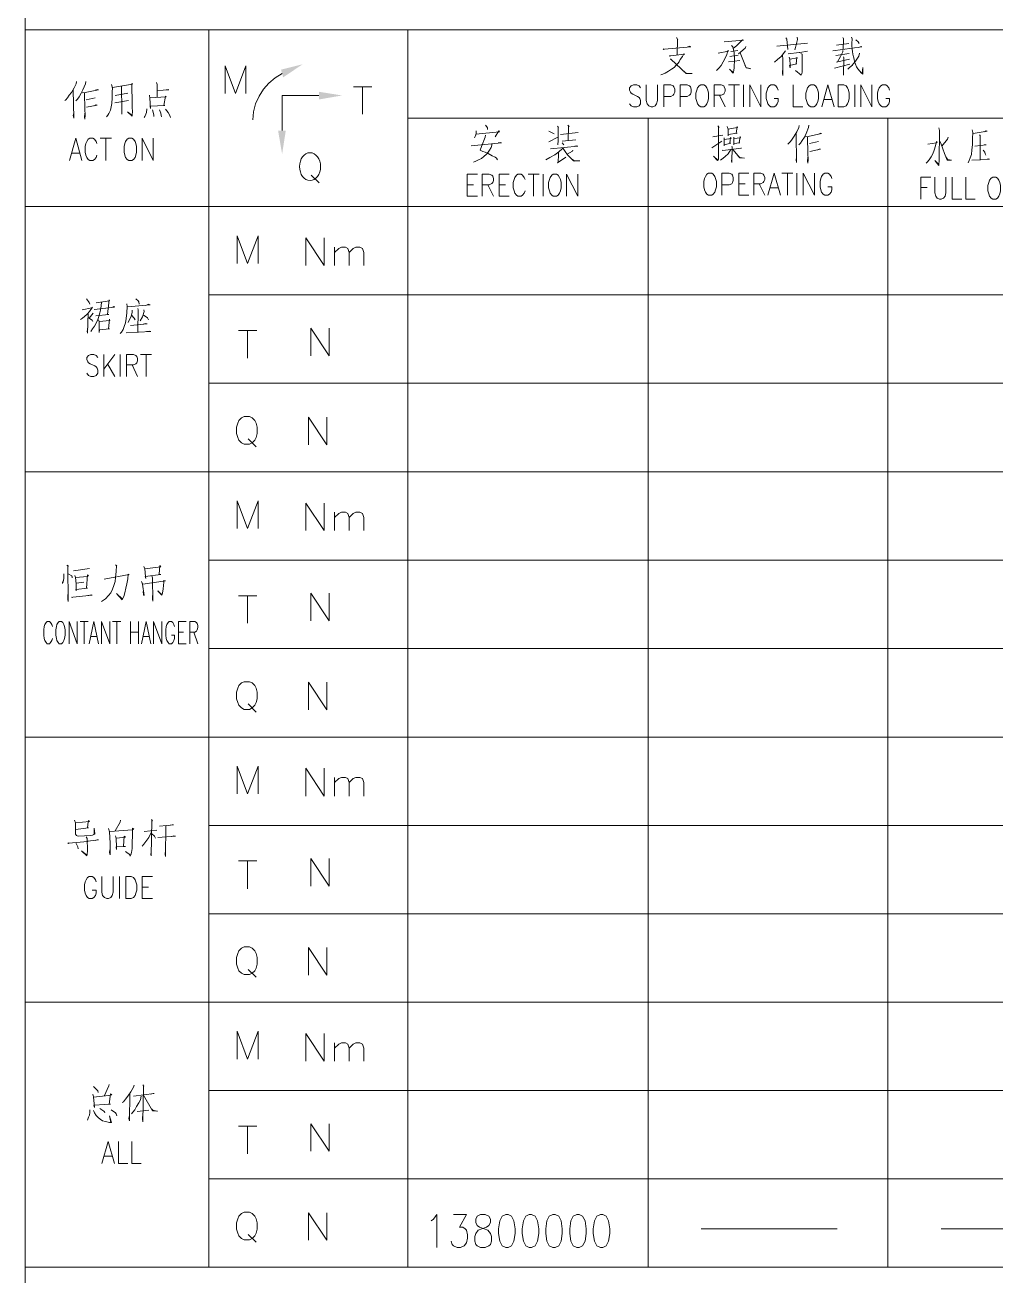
# Model space of a CAD drawing. Header units: millimetres. Extents: x 0 to 588, y 0 to 874.
# Drawn here: x 455 to 516.4, y 677.3 to 756.3 of the extents above; entities that cross this region are included whole.
import ezdxf

# ---------------------------------------------------------------- set-up
doc = ezdxf.new("R2010")
doc.units = ezdxf.units.MM
doc.layers.get('0').update_dxf_attribs({"lineweight": 18})

msp = doc.modelspace()

# ---------------------------------------------------------------- hatches: boundary and pattern name
for points in [[(471.212, 753.512), (471.339, 753.025), (472.567, 753.851)], [(473.604, 752.115), (473.604, 751.628), (475.065, 751.882)], [(471.022, 749.659), (471.509, 749.659), (471.276, 748.178)]]:
    msp.add_hatch(color=6).paths.add_polyline_path(points, flags=0)

# ---------------------------------------------------------------- linework, layer by layer
at = {"color": 0, "lineweight": 0}
msp.add_lwpolyline([(455.02, 436.922), (455.02, 813.329)], dxfattribs=at)
at = {"color": 6, "lineweight": 0}
for points in [[(455.02, 756.031), (524.743, 756.031)], [(466.64, 756.031), (466.64, 677.777)], [(479.235, 756.031), (479.235, 677.777)], [(495.363, 754.824), (495.406, 754.782), (495.448, 754.803), (497.12, 754.951), (497.036, 754.994), (496.93, 754.951)], [(496.21, 755.544), (496.295, 755.396), (496.274, 755.438), (496.252, 754.443)], [(499.237, 755.269), (500.443, 755.374), (500.38, 755.396), (500.02, 755.036), (499.787, 754.845)], [(499.682, 755.036), (499.766, 754.951), (499.787, 754.845), (499.83, 754.697), (499.851, 754.571), (499.851, 754.443), (499.872, 754.316), (499.872, 753.999), (499.851, 753.808), (499.851, 753.639), (499.83, 753.491), (499.808, 753.364), (499.787, 753.301), (499.555, 753.554), (499.787, 753.343)], [(500.592, 754.973), (500.549, 754.866), (500.126, 754.507)], [(502.56, 754.994), (504.486, 755.184)], [(503.132, 755.523), (503.195, 755.438), (503.259, 754.782)], [(503.851, 755.565), (503.873, 755.417), (503.745, 754.909), (503.703, 754.761)], [(506.095, 754.697), (507.937, 754.951), (507.894, 754.973), (507.725, 754.909)], [(506.328, 755.057), (507.111, 755.163)], [(506.73, 755.544), (506.772, 755.46), (506.772, 755.48), (506.751, 754.803)], [(507.28, 755.565), (507.323, 755.46), (507.323, 755.417), (507.301, 755.205), (507.301, 755.015), (507.323, 754.803), (507.344, 754.655), (507.365, 754.485), (507.407, 754.316), (507.45, 754.168), (507.471, 753.999), (507.534, 753.851), (507.598, 753.682), (507.683, 753.576), (507.81, 753.427), (507.894, 753.322), (508, 753.237), (508, 753.66), (507.958, 753.301)], [(507.555, 755.396), (507.704, 755.269), (507.767, 755.163)], [(495.745, 754.38), (495.787, 754.359), (495.808, 754.38), (496.739, 754.485), (496.676, 754.507), (496.591, 754.337), (496.443, 754.147), (496.38, 753.999), (496.295, 753.893), (496.189, 753.808), (496.062, 753.66), (495.893, 753.554), (495.702, 753.427), (495.49, 753.301), (495.342, 753.237), (495.215, 753.194)], [(495.808, 754.168), (495.85, 754.168), (496.824, 753.279), (497.205, 753.279), (496.845, 753.279), (496.676, 753.406)], [(498.856, 754.549), (499.491, 754.676), (499.449, 754.719), (499.385, 754.465), (499.279, 754.189), (499.173, 753.999), (499.046, 753.787), (498.898, 753.618), (498.75, 753.469)], [(500.105, 754.422), (499.576, 754.337)], [(499.639, 754.655), (500.084, 754.719)], [(500.232, 754.571), (500.613, 753.639), (500.909, 753.576), (500.613, 753.66), (500.528, 753.808)], [(503.111, 754.697), (502.835, 754.337), (502.603, 754.147), (502.412, 753.977)], [(502.92, 754.465), (502.941, 754.126), (502.941, 753.152), (502.92, 753.279), (502.92, 753.469)], [(503.28, 754.507), (503.978, 754.591), (504.021, 754.591), (504.486, 754.676)], [(503.343, 754.295), (503.386, 754.168), (503.407, 753.808), (503.407, 753.639), (503.365, 753.787), (503.83, 753.872), (503.788, 753.872), (503.83, 754.274), (503.873, 754.253), (503.386, 754.168)], [(504.084, 754.528), (504.148, 754.485), (504.148, 753.385), (504.127, 753.258), (504.105, 753.173), (503.745, 753.469)], [(507.132, 754.528), (506.286, 754.401)], [(506.73, 754.719), (506.73, 754.634), (506.582, 754.337), (506.391, 753.999), (506.328, 753.977), (507.153, 754.168)], [(506.772, 754.316), (506.793, 754.253), (506.772, 753.173), (506.772, 753.469)], [(507.788, 754.549), (507.746, 754.359), (507.534, 754.041), (507.323, 753.808), (507.344, 753.808), (507.153, 753.66), (507.048, 753.554)], [(467.678, 752.009), (467.678, 753.745), (468.334, 752.009), (468.99, 753.745), (468.99, 752.009)], [(499.491, 753.999), (500.211, 754.083)], [(506.201, 753.618), (507.175, 753.851)], [(458.279, 752.771), (458.258, 752.623), (458.131, 752.369), (457.962, 752.073), (457.814, 751.904), (457.708, 751.734), (457.602, 751.607), (457.539, 751.565)], [(458.872, 752.771), (458.851, 752.623), (458.682, 752.242), (458.576, 752.03), (458.449, 751.798), (458.343, 751.649), (458.237, 751.544)], [(460.481, 752.58), (460.544, 752.348), (460.523, 752.115), (460.523, 751.734), (460.502, 751.374), (460.46, 751.162), (460.417, 750.951), (460.312, 750.739), (460.248, 750.633), (460.163, 750.528)], [(460.544, 752.39), (461.814, 752.602), (461.772, 752.644), (461.772, 752.369), (461.793, 751.586), (461.793, 751.141), (461.814, 750.845), (461.793, 750.676), (461.793, 750.57), (461.497, 750.845), (461.772, 750.633)], [(463.338, 752.708), (463.381, 752.58), (463.381, 751.776)], [(471.276, 753.279), (470.831, 753.004), (470.429, 752.665), (470.091, 752.284), (469.815, 751.84), (469.604, 751.353), (469.477, 750.845), (469.434, 750.337)], [(493.945, 752.369), (493.861, 752.496), (493.712, 752.559), (493.501, 752.559), (493.353, 752.496), (493.247, 752.369), (493.247, 752.221), (493.31, 752.094), (493.353, 752.03), (493.459, 751.967), (493.755, 751.819), (493.861, 751.755), (493.903, 751.691), (493.945, 751.565), (493.945, 751.353), (493.861, 751.226), (493.712, 751.162), (493.501, 751.162), (493.353, 751.226), (493.247, 751.353)], [(494.305, 752.559), (494.305, 751.565), (494.348, 751.353), (494.453, 751.226), (494.601, 751.162), (494.707, 751.162), (494.856, 751.226), (494.94, 751.353), (495.004, 751.565), (495.004, 752.559)], [(495.406, 751.162), (495.406, 752.559), (495.85, 752.559), (495.998, 752.496), (496.041, 752.433), (496.104, 752.284), (496.104, 752.094), (496.041, 751.967), (495.998, 751.904), (495.85, 751.819), (495.406, 751.819)], [(496.443, 751.162), (496.443, 752.559), (496.887, 752.559), (497.036, 752.496), (497.099, 752.433), (497.142, 752.284), (497.142, 752.094), (497.099, 751.967), (497.036, 751.904), (496.887, 751.819), (496.443, 751.819)], [(498.602, 751.162), (498.602, 752.559), (499.046, 752.559), (499.195, 752.496), (499.237, 752.433), (499.3, 752.284), (499.3, 752.158), (499.237, 752.03), (499.195, 751.967), (499.046, 751.904), (498.602, 751.904)], [(499.491, 752.559), (500.19, 752.559)], [(499.851, 752.559), (499.851, 751.162)], [(500.443, 752.559), (500.443, 751.162)], [(500.846, 751.162), (500.846, 752.559), (501.544, 751.162), (501.544, 752.559)], [(502.645, 752.221), (502.581, 752.369), (502.497, 752.496), (502.391, 752.559), (502.179, 752.559), (502.094, 752.496), (501.989, 752.369), (501.946, 752.221), (501.883, 752.03), (501.883, 751.691), (501.946, 751.501), (501.989, 751.353), (502.094, 751.226), (502.179, 751.162), (502.391, 751.162), (502.497, 751.226), (502.581, 751.353), (502.645, 751.501), (502.645, 751.691), (502.391, 751.691)], [(503.597, 752.559), (503.597, 751.162), (504.19, 751.162)], [(505.397, 751.162), (505.777, 752.559), (506.18, 751.162)], [(507.492, 752.559), (507.492, 751.162)], [(507.873, 751.162), (507.873, 752.559), (508.572, 751.162), (508.572, 752.559)], [(509.672, 752.221), (509.63, 752.369), (509.524, 752.496), (509.439, 752.559), (509.228, 752.559), (509.122, 752.496), (509.037, 752.369), (508.974, 752.221), (508.931, 752.03), (508.931, 751.691), (508.974, 751.501), (509.037, 751.353), (509.122, 751.226), (509.228, 751.162), (509.439, 751.162), (509.524, 751.226), (509.63, 751.353), (509.672, 751.501), (509.672, 751.691), (509.439, 751.691)], [(458.068, 752.242), (458.11, 750.443), (458.068, 750.612), (458.11, 750.781)], [(458.639, 752.051), (458.83, 752.073), (459.676, 752.242), (459.613, 752.263), (459.465, 752.221)], [(458.788, 752.03), (458.809, 751.014), (458.83, 750.633), (458.809, 750.379), (458.788, 750.506), (458.809, 750.76)], [(461.518, 752.03), (460.714, 751.882)], [(461.116, 752.454), (461.137, 750.972), (461.137, 750.697), (461.137, 751.036)], [(462.894, 751.904), (462.894, 751.882), (462.915, 751.713), (462.957, 751.057), (462.936, 751.205), (463.868, 751.247), (463.804, 751.247), (463.91, 751.84), (463.952, 751.798), (462.936, 751.734)], [(463.402, 752.199), (464.122, 752.242), (464.079, 752.263), (463.952, 752.242)], [(471.276, 751.882), (473.604, 751.882)], [(471.276, 749.659), (471.276, 751.882)], [(475.784, 752.433), (476.949, 752.433)], [(476.356, 752.433), (476.356, 750.697)], [(498.941, 751.904), (499.3, 751.162)], [(458.893, 751.607), (459.465, 751.734)], [(458.914, 751.141), (459.592, 751.269), (459.528, 751.29), (459.423, 751.226)], [(460.692, 751.416), (461.56, 751.565)], [(462.724, 751.036), (462.703, 750.802), (462.661, 750.697), (462.598, 750.548), (462.555, 750.485)], [(463.084, 750.972), (463.148, 750.739), (463.169, 750.633), (463.169, 750.548)], [(463.529, 750.972), (463.613, 750.76), (463.635, 750.612), (463.656, 750.528)], [(463.91, 751.014), (464.079, 750.802), (464.164, 750.655), (464.206, 750.548), (464.227, 750.485)], [(505.545, 751.628), (506.031, 751.628)], [(479.235, 750.443), (524.743, 750.443)], [(494.411, 750.443), (494.411, 677.777)], [(509.566, 750.443), (509.566, 677.777)], [(483.553, 749.639), (483.553, 749.49), (483.531, 749.384), (483.489, 749.279), (483.447, 749.194)], [(483.531, 749.427), (485.013, 749.575), (484.971, 749.639), (484.738, 749.258)], [(484.145, 749.999), (484.23, 749.893), (484.272, 749.829), (484.272, 749.723)], [(488.146, 749.617), (488.484, 749.448)], [(488.696, 749.935), (488.76, 749.85), (488.738, 749.871), (488.738, 749.024), (488.717, 748.75)], [(488.887, 749.405), (489.987, 749.533)], [(489.352, 749.999), (489.416, 749.913), (489.394, 749.935), (489.373, 749.046)], [(498.835, 749.956), (498.92, 749.85), (498.877, 749.893), (498.877, 747.861), (498.856, 747.797), (498.814, 747.776), (498.56, 748.051), (498.835, 747.797)], [(499.406, 749.913), (499.47, 749.744), (499.47, 749.321), (499.47, 749.405), (500.041, 749.49), (499.978, 749.469), (500.041, 749.913), (500.062, 749.85), (499.449, 749.744)], [(503.978, 749.977), (503.957, 749.85), (503.83, 749.575), (503.661, 749.3), (503.534, 749.11), (503.428, 748.961), (503.301, 748.834), (503.259, 748.792)], [(503.788, 749.448), (503.809, 747.649), (503.788, 747.818), (503.809, 747.987)], [(504.571, 749.999), (504.55, 749.85), (504.402, 749.469), (504.296, 749.236), (504.148, 749.024), (504.063, 748.855), (503.957, 748.75)], [(504.338, 749.258), (504.529, 749.279), (505.375, 749.469), (505.333, 749.49), (505.185, 749.427)], [(512.805, 749.829), (512.847, 749.659), (512.826, 747.733), (512.805, 747.564), (512.805, 747.458), (512.551, 747.776), (512.805, 747.522)], [(514.9, 749.702), (514.943, 749.533), (514.922, 749.152), (514.922, 748.77), (514.879, 748.453), (514.858, 748.157), (514.773, 747.945), (514.71, 747.776), (514.646, 747.627)], [(514.964, 749.469), (515.853, 749.617), (515.789, 749.639), (515.683, 749.575)], [(515.366, 749.384), (515.429, 749.3), (515.408, 749.321), (515.408, 747.818)], [(457.835, 747.776), (458.237, 749.173), (458.618, 747.776)], [(459.571, 748.834), (459.528, 748.961), (459.423, 749.11), (459.317, 749.173), (459.126, 749.173), (459.02, 749.11), (458.936, 748.961), (458.872, 748.834), (458.83, 748.644), (458.83, 748.305), (458.872, 748.115), (458.936, 747.966), (459.02, 747.84), (459.126, 747.776), (459.317, 747.776), (459.423, 747.84), (459.528, 747.966), (459.571, 748.115)], [(459.782, 749.173), (460.481, 749.173)], [(460.121, 749.173), (460.121, 747.776)], [(462.428, 747.776), (462.428, 749.173), (463.127, 747.776), (463.127, 749.173)], [(483.235, 748.707), (485.14, 748.876), (485.077, 748.898), (484.928, 748.876)], [(484.568, 748.813), (484.484, 748.601), (484.399, 748.432), (484.315, 748.305), (484.209, 748.178), (484.039, 748.03), (483.891, 747.903), (483.701, 747.818), (483.531, 747.733), (483.383, 747.67)], [(484.145, 749.364), (484.124, 749.236), (483.891, 748.644), (483.807, 748.432), (483.976, 748.347), (484.124, 748.305), (484.315, 748.221), (484.568, 748.072), (484.738, 747.987), (484.822, 747.924), (484.886, 747.818)], [(489.056, 748.58), (488.992, 748.516), (488.781, 748.326), (488.527, 748.135), (488.209, 747.966), (487.955, 747.818)], [(488.146, 748.94), (488.717, 749.236)], [(488.252, 748.516), (489.966, 748.665), (489.902, 748.707), (489.776, 748.665)], [(488.992, 748.982), (489.839, 749.067)], [(488.992, 748.876), (489.098, 748.75)], [(498.454, 748.58), (499.089, 748.982)], [(498.517, 749.258), (499.152, 749.364)], [(499.216, 749.194), (499.237, 749.088), (499.237, 748.686), (499.237, 748.77), (499.639, 748.855), (499.576, 748.855), (499.618, 749.215), (499.66, 749.152), (499.237, 749.088)], [(499.703, 748.665), (499.724, 748.623), (499.703, 747.649), (499.682, 747.755), (499.703, 747.882)], [(499.83, 749.236), (499.83, 748.77), (499.83, 748.834), (500.211, 748.876), (500.168, 748.876), (500.232, 749.279), (500.253, 749.194), (499.83, 749.152)], [(504.486, 749.236), (504.507, 748.221), (504.529, 747.84), (504.507, 747.606), (504.486, 747.733), (504.507, 747.987)], [(504.613, 748.834), (505.185, 748.961)], [(512.106, 748.792), (512.657, 748.876), (512.699, 748.898), (512.657, 748.961), (512.593, 748.686), (512.509, 748.432), (512.424, 748.199), (512.318, 748.009), (512.191, 747.818), (512.064, 747.67), (512, 747.606)], [(512.847, 749.024), (512.953, 748.792), (513.059, 748.516), (513.165, 748.221), (513.292, 747.903), (513.355, 747.797), (513.609, 747.797), (513.355, 747.84)], [(513.398, 749.236), (513.355, 749.11), (512.995, 748.665)], [(515.07, 748.665), (515.789, 748.75), (515.768, 748.77), (515.662, 748.75)], [(457.983, 748.241), (458.47, 748.241)], [(488.76, 748.262), (488.76, 748.157), (488.738, 747.649), (488.696, 747.627), (489.225, 747.987)], [(489.056, 748.538), (489.183, 748.347), (489.331, 748.135), (489.5, 747.945), (489.67, 747.776), (489.733, 747.733), (490.093, 747.755), (489.712, 747.776), (489.627, 747.84)], [(489.649, 748.432), (489.627, 748.369), (489.31, 748.178)], [(499.639, 748.475), (499.47, 748.199), (499.3, 748.03), (499.173, 747.924), (499.004, 747.797)], [(499.11, 748.432), (499.152, 748.411), (500.317, 748.559), (500.274, 748.559), (500.147, 748.538)], [(499.766, 748.475), (500.211, 747.945), (500.507, 747.924), (500.211, 747.966), (500.105, 748.051)], [(504.635, 748.347), (505.312, 748.495), (505.227, 748.495), (505.142, 748.453)], [(513.249, 748.009), (513.376, 747.818)], [(514.879, 747.797), (515.429, 747.818), (516.001, 747.861), (515.938, 747.882), (515.853, 747.861)], [(515.599, 748.432), (515.705, 748.305), (515.726, 748.199), (515.768, 748.115)], [(473.117, 746.844), (473.625, 746.358)], [(482.981, 745.511), (482.981, 746.908), (483.637, 746.908)], [(482.981, 746.23), (483.383, 746.23)], [(483.933, 745.511), (483.933, 746.908), (484.378, 746.908), (484.526, 746.844), (484.59, 746.781), (484.632, 746.633), (484.632, 746.506), (484.59, 746.379), (484.526, 746.315), (484.378, 746.23), (483.933, 746.23)], [(484.293, 746.23), (484.632, 745.511)], [(484.992, 745.511), (484.992, 746.908), (485.627, 746.908)], [(484.992, 746.23), (485.394, 746.23)], [(486.643, 746.569), (486.579, 746.697), (486.474, 746.844), (486.389, 746.908), (486.177, 746.908), (486.092, 746.844), (485.987, 746.697), (485.944, 746.569), (485.881, 746.379), (485.881, 746.04), (485.944, 745.849), (485.987, 745.701), (486.092, 745.575), (486.177, 745.511), (486.389, 745.511), (486.474, 745.575), (486.579, 745.701), (486.643, 745.849)], [(486.833, 746.908), (487.532, 746.908)], [(487.172, 746.908), (487.172, 745.511)], [(487.786, 746.908), (487.786, 745.511)], [(489.267, 745.511), (489.267, 746.908), (489.966, 745.511), (489.966, 746.908)], [(499.089, 745.575), (499.089, 746.972), (499.533, 746.972), (499.703, 746.908), (499.745, 746.844), (499.787, 746.697), (499.787, 746.506), (499.745, 746.379), (499.703, 746.294), (499.533, 746.23), (499.089, 746.23)], [(500.147, 745.575), (500.147, 746.972), (500.782, 746.972)], [(500.147, 746.294), (500.549, 746.294)], [(501.1, 745.575), (501.1, 746.972), (501.544, 746.972), (501.692, 746.908), (501.735, 746.844), (501.798, 746.697), (501.798, 746.569), (501.735, 746.442), (501.692, 746.379), (501.544, 746.294), (501.1, 746.294)], [(501.438, 746.294), (501.798, 745.575)], [(501.989, 745.575), (502.391, 746.972), (502.793, 745.575)], [(502.878, 746.972), (503.576, 746.972)], [(503.238, 746.972), (503.238, 745.575)], [(503.83, 746.972), (503.83, 745.575)], [(504.232, 745.575), (504.232, 746.972), (504.931, 745.575), (504.931, 746.972)], [(506.031, 746.633), (505.989, 746.76), (505.883, 746.908), (505.777, 746.972), (505.587, 746.972), (505.481, 746.908), (505.375, 746.76), (505.333, 746.633), (505.291, 746.442), (505.291, 746.104), (505.333, 745.913), (505.375, 745.765), (505.481, 745.638), (505.587, 745.575), (505.777, 745.575), (505.883, 745.638), (505.989, 745.765), (506.031, 745.913), (506.031, 746.104), (505.777, 746.104)], [(511.662, 745.32), (511.662, 746.718), (512.297, 746.718)], [(512.551, 746.718), (512.551, 745.723), (512.614, 745.511), (512.699, 745.384), (512.847, 745.32), (512.953, 745.32), (513.101, 745.384), (513.207, 745.511), (513.249, 745.723), (513.249, 746.718)], [(513.652, 746.718), (513.652, 745.32), (514.244, 745.32)], [(514.498, 746.718), (514.498, 745.32), (515.091, 745.32)], [(482.981, 745.511), (483.637, 745.511)], [(484.992, 745.511), (485.627, 745.511)], [(500.147, 745.575), (500.782, 745.575)], [(502.137, 746.04), (502.645, 746.04)], [(511.662, 746.061), (512.064, 746.061)], [(507.259, 744.855), (455.02, 744.855)], [(455.02, 744.855), (507.259, 744.855), (455.02, 744.855), (507.259, 744.855), (455.02, 744.855), (507.259, 744.855)], [(455.02, 744.855), (524.743, 744.855)], [(468.44, 741.256), (468.44, 743.014), (469.096, 741.256), (469.752, 743.014), (469.752, 741.256)], [(472.779, 741.13), (472.779, 742.886), (473.943, 741.13), (473.943, 742.886)], [(474.599, 742.294), (474.599, 741.13)], [(474.599, 741.955), (474.853, 742.209), (475.022, 742.294), (475.276, 742.294), (475.425, 742.209), (475.509, 741.955), (475.509, 741.13)], [(475.509, 741.955), (475.763, 742.209), (475.933, 742.294), (476.187, 742.294), (476.356, 742.209), (476.44, 741.955), (476.44, 741.13)], [(524.743, 739.267), (466.64, 739.267)], [(458.639, 738.336), (459.253, 738.462), (459.296, 738.484), (459.105, 738.23), (458.957, 738.061), (458.788, 737.912), (458.661, 737.807), (458.534, 737.722)], [(458.914, 739.013), (459.041, 738.844), (459.084, 738.78), (459.126, 738.674)], [(459.846, 738.801), (459.825, 738.568), (459.803, 738.314), (459.761, 738.145), (459.698, 737.912), (459.634, 737.722), (459.528, 737.489), (459.423, 737.298), (459.296, 737.129), (459.19, 736.959)], [(459.401, 738.357), (460.671, 738.484), (460.629, 738.526), (460.544, 738.484)], [(459.528, 738.759), (460.354, 738.886), (460.333, 738.949), (460.227, 738.039), (460.312, 738.039), (459.507, 737.955)], [(461.454, 738.696), (461.476, 738.526), (461.454, 738.145), (461.412, 737.785), (461.37, 737.51), (461.285, 737.277), (461.222, 737.087), (461.116, 736.918), (461.031, 736.833)], [(461.497, 738.505), (462.936, 738.632), (462.83, 738.674), (462.661, 738.61)], [(461.793, 738.314), (461.793, 738.187), (461.73, 737.912), (461.624, 737.722), (461.539, 737.531)], [(462.026, 739.013), (462.174, 738.886), (462.216, 738.822), (462.238, 738.674)], [(462.153, 738.42), (462.174, 738.336), (462.153, 736.918)], [(462.534, 738.336), (462.555, 738.23), (462.449, 737.891), (462.301, 737.637)], [(459.02, 738.145), (458.978, 736.854), (458.957, 736.981), (458.999, 737.129)], [(459.041, 737.828), (459.274, 737.679), (459.317, 737.594)], [(459.338, 738.124), (459.084, 737.807)], [(459.676, 737.701), (459.719, 737.594), (459.719, 736.896), (459.74, 737.065), (460.354, 737.129), (460.29, 737.129), (460.354, 737.743), (460.375, 737.658), (459.719, 737.594)], [(461.751, 737.997), (461.92, 737.807), (461.984, 737.701)], [(462.492, 738.018), (462.767, 737.828), (462.83, 737.701)], [(461.412, 736.875), (462.978, 736.959), (462.894, 736.981), (462.703, 736.959)], [(461.687, 737.341), (462.746, 737.447), (462.64, 737.468), (462.492, 737.426)], [(468.524, 737.023), (469.688, 737.023)], [(469.096, 737.023), (469.096, 735.266)], [(473.096, 735.415), (473.096, 737.172), (474.26, 735.415), (474.26, 737.172)], [(459.634, 735.309), (459.528, 735.435), (459.38, 735.499), (459.19, 735.499), (459.041, 735.435), (458.936, 735.309), (458.936, 735.182), (458.999, 735.033), (459.041, 734.97), (459.147, 734.906), (459.444, 734.78), (459.528, 734.716), (459.592, 734.631), (459.634, 734.504), (459.634, 734.314), (459.528, 734.166), (459.38, 734.102), (459.19, 734.102), (459.041, 734.166), (458.936, 734.314)], [(459.994, 735.499), (459.994, 734.102)], [(460.692, 735.499), (459.994, 734.568)], [(461.031, 735.499), (461.031, 734.102)], [(461.433, 734.102), (461.433, 735.499), (461.878, 735.499), (462.026, 735.435), (462.089, 735.372), (462.132, 735.245), (462.132, 735.097), (462.089, 734.97), (462.026, 734.906), (461.878, 734.843), (461.433, 734.843)], [(462.322, 735.499), (463.021, 735.499)], [(462.682, 735.499), (462.682, 734.102)], [(460.227, 734.906), (460.692, 734.102)], [(461.793, 734.843), (462.132, 734.102)], [(466.64, 733.679), (524.743, 733.679)], [(472.948, 729.784), (472.948, 731.541), (474.112, 729.784), (474.112, 731.541)], [(469.138, 730.165), (469.646, 729.657)], [(455.02, 728.091), (524.743, 728.091)], [(468.44, 724.492), (468.44, 726.25), (469.096, 724.492), (469.752, 726.25), (469.752, 724.492)], [(472.779, 724.365), (472.779, 726.101), (473.943, 724.365), (473.943, 726.101)], [(474.599, 725.53), (474.599, 724.365)], [(474.599, 725.191), (474.853, 725.445), (475.022, 725.53), (475.276, 725.53), (475.425, 725.445), (475.509, 725.191), (475.509, 724.365)], [(475.509, 725.191), (475.763, 725.445), (475.933, 725.53), (476.187, 725.53), (476.356, 725.445), (476.44, 725.191), (476.44, 724.365)], [(524.743, 722.503), (466.64, 722.503)], [(457.666, 722.186), (457.772, 722.122), (457.729, 722.122), (457.75, 719.878), (457.729, 720.026), (457.729, 720.323)], [(458.089, 721.826), (459.105, 721.973)], [(460.735, 722.206), (460.82, 722.143), (460.798, 722.164), (460.777, 721.783), (460.735, 721.402), (460.714, 721.148), (460.629, 720.894), (460.544, 720.661), (460.438, 720.429), (460.29, 720.259), (460.1, 720.048), (459.973, 719.963), (459.867, 719.878)], [(462.534, 722.101), (462.598, 721.953), (462.64, 721.466), (462.661, 721.338), (462.619, 721.466), (463.613, 721.593), (463.508, 721.614), (463.55, 722.164), (463.613, 722.08), (462.598, 721.953)], [(457.475, 721.635), (457.475, 721.338), (457.454, 721.233), (457.433, 721.106), (457.39, 721.021), (457.39, 721.084), (457.433, 721.19)], [(457.75, 721.635), (457.983, 721.508), (458.004, 721.381), (458.004, 721.466)], [(458.174, 721.529), (458.216, 721.402), (458.258, 721), (458.258, 720.555), (458.237, 720.64), (458.978, 720.725), (458.914, 720.725), (458.978, 721.572), (459.041, 721.508), (458.957, 721.466), (458.237, 721.402)], [(458.258, 721.043), (458.745, 721.106)], [(460.015, 721.297), (461.603, 721.593), (461.539, 721.614), (461.518, 721.317), (461.454, 721), (461.391, 720.725), (461.327, 720.429), (461.264, 720.195), (461.179, 720.048), (461.158, 719.984), (460.798, 720.386), (461.158, 720.048)], [(462.492, 720.513), (462.513, 720.323), (462.555, 720.259), (462.449, 720.979), (462.386, 721.148), (462.471, 720.979), (463.91, 721.19), (463.804, 721.212), (463.804, 721.106), (463.762, 720.683), (463.719, 720.408), (463.677, 720.28), (463.423, 720.555), (463.444, 720.513), (463.677, 720.323)], [(463.042, 721.508), (463.084, 721.381), (463.106, 719.899), (463.084, 720.026), (463.084, 720.259)], [(457.962, 720.154), (458.004, 720.132), (458.047, 720.154), (459.274, 720.28), (459.232, 720.301), (458.999, 720.259)], [(468.524, 720.238), (469.688, 720.238)], [(469.096, 720.238), (469.096, 718.502)], [(473.096, 718.651), (473.096, 720.408), (474.26, 718.651), (474.26, 720.408)], [(456.755, 718.291), (456.713, 718.418), (456.628, 718.544), (456.565, 718.608), (456.417, 718.608), (456.353, 718.544), (456.269, 718.418), (456.226, 718.291), (456.205, 718.079), (456.205, 717.762), (456.226, 717.55), (456.269, 717.423), (456.353, 717.296), (456.417, 717.211), (456.565, 717.211), (456.628, 717.296), (456.713, 717.423), (456.755, 717.55)], [(457.814, 717.211), (457.814, 718.608), (458.322, 717.211), (458.322, 718.608)], [(458.512, 718.608), (459.02, 718.608)], [(458.766, 718.608), (458.766, 717.211)], [(459.084, 717.211), (459.38, 718.608), (459.676, 717.211)], [(459.867, 717.211), (459.867, 718.608), (460.375, 717.211), (460.375, 718.608)], [(460.544, 718.608), (461.074, 718.608)], [(460.82, 718.608), (460.82, 717.211)], [(461.687, 718.608), (461.687, 717.211)], [(462.195, 718.608), (462.195, 717.211)], [(462.386, 717.211), (462.682, 718.608), (462.978, 717.211)], [(463.148, 717.211), (463.148, 718.608), (463.677, 717.211), (463.677, 718.608)], [(464.481, 718.291), (464.439, 718.418), (464.375, 718.544), (464.291, 718.608), (464.143, 718.608), (464.079, 718.544), (463.995, 718.418), (463.952, 718.291), (463.931, 718.079), (463.931, 717.762), (463.952, 717.55), (463.995, 717.423), (464.079, 717.296), (464.143, 717.211), (464.291, 717.211), (464.375, 717.296), (464.439, 717.423), (464.481, 717.55), (464.481, 717.762), (464.291, 717.762)], [(464.735, 717.211), (464.735, 718.608), (465.201, 718.608)], [(465.434, 717.211), (465.434, 718.608), (465.751, 718.608), (465.857, 718.544), (465.899, 718.481), (465.942, 718.354), (465.942, 718.227), (465.899, 718.079), (465.857, 718.015), (465.751, 717.952), (465.434, 717.952)], [(461.687, 717.952), (462.195, 717.952)], [(464.735, 717.952), (465.032, 717.952)], [(465.688, 717.952), (465.942, 717.211)], [(459.211, 717.677), (459.571, 717.677)], [(462.492, 717.677), (462.873, 717.677)], [(464.735, 717.211), (465.201, 717.211)], [(466.64, 716.915), (524.743, 716.915)], [(472.948, 713.02), (472.948, 714.777), (474.112, 713.02), (474.112, 714.777)], [(469.138, 713.401), (469.646, 712.893)], [(455.02, 711.305), (524.743, 711.305)], [(468.44, 707.729), (468.44, 709.464), (469.096, 707.729), (469.752, 709.464), (469.752, 707.729)], [(472.779, 707.58), (472.779, 709.337), (473.943, 707.58), (473.943, 709.337)], [(474.599, 708.744), (474.599, 707.58)], [(474.599, 708.427), (474.853, 708.681), (475.022, 708.744), (475.276, 708.744), (475.425, 708.681), (475.509, 708.427), (475.509, 707.58)], [(475.509, 708.427), (475.763, 708.681), (475.933, 708.744), (476.187, 708.744), (476.356, 708.681), (476.44, 708.427), (476.44, 707.58)], [(458.152, 706.057), (458.216, 705.887), (458.216, 705.168), (458.279, 705.083), (458.322, 705.062), (458.406, 705.04), (459.168, 705.083), (459.296, 705.104), (459.38, 705.146), (459.444, 705.189), (459.401, 705.548), (459.401, 705.168)], [(458.216, 705.887), (459.105, 705.971), (459.041, 706.035), (459.02, 705.951), (458.978, 705.569), (459.041, 705.569), (458.216, 705.463)], [(461.052, 706.057), (461.031, 705.929), (460.714, 705.379)], [(463.021, 706.098), (463.084, 705.993), (463.042, 706.035), (463, 703.791), (462.978, 703.876), (463, 704.024)], [(460.29, 705.527), (460.354, 705.315), (460.396, 704.596), (460.396, 703.855), (460.354, 704.003), (460.375, 704.173)], [(460.375, 705.337), (461.814, 705.442), (461.899, 705.485), (461.814, 705.548), (461.814, 705.104), (461.793, 704.617), (461.793, 704.257), (461.751, 704.003), (461.709, 703.855), (461.666, 703.77), (461.603, 703.897), (461.37, 704.066), (461.687, 703.834)], [(463.021, 705.315), (462.851, 704.955), (462.661, 704.702), (462.534, 704.533), (462.428, 704.405)], [(462.555, 705.337), (463.36, 705.422)], [(463.021, 705.209), (463.211, 705.04), (463.275, 704.913)], [(463.529, 705.676), (464.418, 705.76), (464.333, 705.76), (464.122, 705.718)], [(463.931, 705.697), (463.91, 703.749), (463.889, 703.876), (463.889, 704.003)], [(524.743, 705.718), (466.64, 705.718)], [(457.729, 704.617), (457.772, 704.575), (457.793, 704.596), (458.978, 704.702), (458.999, 704.723), (459.676, 704.808), (459.592, 704.808), (459.486, 704.765)], [(458.237, 704.617), (458.364, 704.363), (458.385, 704.236)], [(458.893, 704.998), (458.957, 704.892), (458.978, 704.13), (458.957, 703.876), (458.936, 703.791), (458.597, 704.109), (458.936, 703.834), (458.957, 703.897)], [(460.735, 705.062), (460.777, 704.892), (460.798, 704.363), (460.798, 704.194), (460.777, 704.342), (460.798, 704.363), (461.37, 704.384), (461.243, 704.405), (461.285, 705.04), (461.37, 704.977), (460.798, 704.913)], [(463.423, 704.955), (464.545, 705.04), (464.439, 705.062), (464.312, 705.019)], [(473.096, 701.887), (473.096, 703.622), (474.26, 701.887), (474.26, 703.622)], [(468.524, 703.474), (469.688, 703.474)], [(469.096, 703.474), (469.096, 701.717)], [(459.528, 702.162), (459.486, 702.288), (459.38, 702.437), (459.274, 702.5), (459.084, 702.5), (458.978, 702.437), (458.893, 702.288), (458.83, 702.162), (458.788, 701.971), (458.788, 701.633), (458.83, 701.442), (458.893, 701.294), (458.978, 701.167), (459.084, 701.104), (459.274, 701.104), (459.38, 701.167), (459.486, 701.294), (459.528, 701.442), (459.528, 701.633), (459.274, 701.633)], [(459.888, 702.5), (459.888, 701.505), (459.93, 701.294), (460.036, 701.167), (460.185, 701.104), (460.29, 701.104), (460.438, 701.167), (460.523, 701.294), (460.587, 701.505), (460.587, 702.5)], [(460.989, 702.5), (460.989, 701.104)], [(462.428, 701.104), (462.428, 702.5), (463.084, 702.5)], [(462.428, 701.823), (462.83, 701.823)], [(462.428, 701.104), (463.084, 701.104)], [(466.64, 700.13), (524.743, 700.13)], [(472.948, 696.256), (472.948, 697.992), (474.112, 696.256), (474.112, 697.992)], [(469.138, 696.616), (469.646, 696.129)], [(455.02, 694.541), (524.743, 694.541)], [(468.44, 690.943), (468.44, 692.7), (469.096, 690.943), (469.752, 692.7), (469.752, 690.943)], [(472.779, 690.817), (472.779, 692.573), (473.943, 690.817), (473.943, 692.573)], [(474.599, 691.98), (474.599, 690.817)], [(474.599, 691.642), (474.853, 691.896), (475.022, 691.98), (475.276, 691.98), (475.425, 691.896), (475.509, 691.642), (475.509, 690.817)], [(475.509, 691.642), (475.763, 691.896), (475.933, 691.98), (476.187, 691.98), (476.356, 691.896), (476.44, 691.642), (476.44, 690.817)], [(460.333, 689.334), (460.312, 689.25), (460.015, 688.594)], [(461.92, 689.293), (461.878, 689.165), (461.709, 688.869), (461.518, 688.594), (461.37, 688.404), (461.243, 688.234), (461.158, 688.191)], [(462.471, 689.314), (462.534, 689.229), (462.513, 689.271), (462.471, 686.985), (462.449, 687.176), (462.471, 687.472)], [(459.317, 688.721), (459.359, 688.551), (459.401, 688.107), (459.423, 687.874), (459.38, 688.022), (460.058, 688.065), (460.417, 688.086), (460.333, 688.086), (460.417, 688.742), (460.502, 688.679), (460.29, 688.636), (459.359, 688.53)], [(459.359, 689.208), (459.634, 688.933), (459.655, 688.827)], [(461.645, 688.763), (461.624, 687.048), (461.582, 687.197), (461.624, 687.387)], [(462.365, 688.594), (462.322, 688.361), (462.216, 688.171), (462.068, 687.937), (461.962, 687.726), (461.836, 687.578), (461.751, 687.472)], [(461.878, 688.594), (463.19, 688.763), (463.127, 688.763), (462.978, 688.721)], [(462.513, 688.658), (463.084, 687.662), (463.402, 687.641), (463.36, 687.641), (463.106, 687.705), (463.021, 687.79)], [(580.623, 688.953), (466.64, 688.953)], [(459.126, 687.726), (459.126, 687.557), (459.105, 687.408), (459.041, 687.281), (458.999, 687.155), (458.978, 687.091)], [(459.761, 687.81), (459.994, 687.641), (460.036, 687.599), (460.058, 687.536)], [(460.46, 687.726), (460.735, 687.536), (460.777, 687.472), (460.82, 687.366)], [(459.359, 687.684), (459.423, 687.536), (459.528, 687.387), (459.655, 687.26), (459.782, 687.155), (459.93, 687.048), (460.1, 687.006), (460.354, 686.943), (460.481, 686.943), (460.354, 687.366), (460.438, 686.943), (460.46, 686.943)], [(462.851, 687.705), (462.111, 687.62)], [(468.524, 686.71), (469.688, 686.71)], [(469.096, 686.71), (469.096, 684.953)], [(473.096, 685.123), (473.096, 686.858), (474.26, 685.123), (474.26, 686.858)], [(459.888, 684.34), (460.269, 685.736), (460.671, 684.34)], [(460.925, 685.736), (460.925, 684.34), (461.518, 684.34)], [(461.772, 685.736), (461.772, 684.34), (462.365, 684.34)], [(460.036, 684.805), (460.523, 684.805)], [(466.64, 683.366), (580.623, 683.366)], [(472.948, 679.492), (472.948, 681.228), (474.112, 679.492), (474.112, 681.228)], [(480.695, 680.72), (480.843, 680.826), (481.055, 681.122), (481.055, 679.026)], [(482.113, 681.122), (482.939, 681.122), (482.494, 680.318), (482.706, 680.318), (482.854, 680.212), (482.939, 680.127), (483.002, 679.831), (483.002, 679.619), (482.939, 679.323), (482.791, 679.133), (482.558, 679.026), (482.346, 679.026), (482.113, 679.133), (482.029, 679.217), (481.965, 679.428)], [(469.138, 679.852), (469.646, 679.365)], [(497.776, 680.212), (506.37, 680.212)], [(512.953, 680.212), (521.525, 680.212)], [(455.02, 677.777), (580.623, 677.777)]]:
    msp.add_lwpolyline(points, dxfattribs=at)
for points in [[(497.755, 752.559), (497.649, 752.496), (497.544, 752.369), (497.501, 752.221), (497.438, 752.03), (497.438, 751.691), (497.501, 751.501), (497.544, 751.353), (497.649, 751.226), (497.755, 751.162), (497.946, 751.162), (498.052, 751.226), (498.136, 751.353), (498.2, 751.501), (498.242, 751.691), (498.242, 752.03), (498.2, 752.221), (498.136, 752.369), (498.052, 752.496), (497.946, 752.559)], [(504.698, 752.559), (504.592, 752.496), (504.486, 752.369), (504.444, 752.221), (504.38, 752.03), (504.38, 751.691), (504.444, 751.501), (504.486, 751.353), (504.592, 751.226), (504.698, 751.162), (504.889, 751.162), (504.994, 751.226), (505.079, 751.353), (505.142, 751.501), (505.185, 751.691), (505.185, 752.03), (505.142, 752.221), (505.079, 752.369), (504.994, 752.496), (504.889, 752.559)], [(506.434, 751.162), (506.434, 752.559), (506.793, 752.559), (506.942, 752.496), (507.026, 752.369), (507.09, 752.221), (507.132, 752.03), (507.132, 751.691), (507.09, 751.501), (507.026, 751.353), (506.942, 751.226), (506.793, 751.162)], [(461.582, 749.173), (461.476, 749.11), (461.37, 748.961), (461.327, 748.834), (461.285, 748.644), (461.285, 748.305), (461.327, 748.115), (461.37, 747.966), (461.476, 747.84), (461.582, 747.776), (461.772, 747.776), (461.878, 747.84), (461.984, 747.966), (462.026, 748.115), (462.068, 748.305), (462.068, 748.644), (462.026, 748.834), (461.984, 748.961), (461.878, 749.11), (461.772, 749.173)], [(488.421, 746.908), (488.336, 746.844), (488.23, 746.697), (488.188, 746.569), (488.125, 746.379), (488.125, 746.04), (488.188, 745.849), (488.23, 745.701), (488.336, 745.575), (488.421, 745.511), (488.632, 745.511), (488.738, 745.575), (488.823, 745.701), (488.887, 745.849), (488.929, 746.04), (488.929, 746.379), (488.887, 746.569), (488.823, 746.697), (488.738, 746.844), (488.632, 746.908)], [(498.242, 746.972), (498.136, 746.908), (498.052, 746.76), (497.988, 746.633), (497.946, 746.442), (497.946, 746.104), (497.988, 745.913), (498.052, 745.765), (498.136, 745.638), (498.242, 745.575), (498.454, 745.575), (498.538, 745.638), (498.644, 745.765), (498.687, 745.913), (498.75, 746.104), (498.75, 746.442), (498.687, 746.633), (498.644, 746.76), (498.538, 746.908), (498.454, 746.972)], [(516.213, 746.718), (516.107, 746.654), (516.001, 746.527), (515.959, 746.379), (515.895, 746.188), (515.895, 745.849), (515.959, 745.659), (516.001, 745.511), (516.107, 745.384), (516.213, 745.32), (516.403, 745.32), (516.509, 745.384), (516.594, 745.511), (516.657, 745.659), (516.699, 745.849), (516.699, 746.188), (516.657, 746.379), (516.594, 746.527), (516.509, 746.654), (516.403, 746.718)], [(468.884, 731.583), (468.715, 731.498), (468.545, 731.329), (468.482, 731.16), (468.397, 730.906), (468.397, 730.504), (468.482, 730.25), (468.545, 730.08), (468.715, 729.911), (468.884, 729.826), (469.223, 729.826), (469.392, 729.911), (469.561, 730.08), (469.646, 730.25), (469.709, 730.504), (469.709, 730.906), (469.646, 731.16), (469.561, 731.329), (469.392, 731.498), (469.223, 731.583)], [(457.179, 718.608), (457.115, 718.544), (457.031, 718.418), (457.01, 718.291), (456.967, 718.079), (456.967, 717.762), (457.01, 717.55), (457.031, 717.423), (457.115, 717.296), (457.179, 717.211), (457.327, 717.211), (457.412, 717.296), (457.475, 717.423), (457.517, 717.55), (457.56, 717.762), (457.56, 718.079), (457.517, 718.291), (457.475, 718.418), (457.412, 718.544), (457.327, 718.608)], [(468.884, 714.798), (468.715, 714.734), (468.545, 714.565), (468.482, 714.396), (468.397, 714.142), (468.397, 713.719), (468.482, 713.486), (468.545, 713.316), (468.715, 713.147), (468.884, 713.062), (469.223, 713.062), (469.392, 713.147), (469.561, 713.316), (469.646, 713.486), (469.709, 713.719), (469.709, 714.142), (469.646, 714.396), (469.561, 714.565), (469.392, 714.734), (469.223, 714.798)], [(461.391, 701.104), (461.391, 702.5), (461.73, 702.5), (461.878, 702.437), (461.984, 702.288), (462.026, 702.162), (462.089, 701.971), (462.089, 701.633), (462.026, 701.442), (461.984, 701.294), (461.878, 701.167), (461.73, 701.104)], [(468.884, 698.034), (468.715, 697.949), (468.545, 697.78), (468.482, 697.632), (468.397, 697.378), (468.397, 696.955), (468.482, 696.701), (468.545, 696.532), (468.715, 696.383), (468.884, 696.298), (469.223, 696.298), (469.392, 696.383), (469.561, 696.532), (469.646, 696.701), (469.709, 696.955), (469.709, 697.378), (469.646, 697.632), (469.561, 697.78), (469.392, 697.949), (469.223, 698.034)], [(468.884, 681.27), (468.715, 681.186), (468.545, 681.016), (468.482, 680.847), (468.397, 680.593), (468.397, 680.191), (468.482, 679.937), (468.545, 679.768), (468.715, 679.598), (468.884, 679.513), (469.223, 679.513), (469.392, 679.598), (469.561, 679.768), (469.646, 679.937), (469.709, 680.191), (469.709, 680.593), (469.646, 680.847), (469.561, 681.016), (469.392, 681.186), (469.223, 681.27)], [(483.828, 681.122), (483.616, 681.016), (483.531, 680.826), (483.531, 680.614), (483.616, 680.423), (483.764, 680.318), (484.06, 680.212), (484.293, 680.127), (484.442, 679.915), (484.505, 679.725), (484.505, 679.428), (484.442, 679.217), (484.357, 679.133), (484.124, 679.026), (483.828, 679.026), (483.616, 679.133), (483.531, 679.217), (483.468, 679.428), (483.468, 679.725), (483.531, 679.915), (483.68, 680.127), (483.912, 680.212), (484.209, 680.318), (484.357, 680.423), (484.442, 680.614), (484.442, 680.826), (484.357, 681.016), (484.124, 681.122)], [(485.415, 681.122), (485.182, 681.016), (485.034, 680.72), (484.95, 680.212), (484.95, 679.915), (485.034, 679.428), (485.182, 679.133), (485.415, 679.026), (485.563, 679.026), (485.775, 679.133), (485.923, 679.428), (486.008, 679.915), (486.008, 680.212), (485.923, 680.72), (485.775, 681.016), (485.563, 681.122)], [(486.897, 681.122), (486.685, 681.016), (486.537, 680.72), (486.452, 680.212), (486.452, 679.915), (486.537, 679.428), (486.685, 679.133), (486.897, 679.026), (487.045, 679.026), (487.278, 679.133), (487.426, 679.428), (487.511, 679.915), (487.511, 680.212), (487.426, 680.72), (487.278, 681.016), (487.045, 681.122)], [(488.4, 681.122), (488.167, 681.016), (488.019, 680.72), (487.955, 680.212), (487.955, 679.915), (488.019, 679.428), (488.167, 679.133), (488.4, 679.026), (488.548, 679.026), (488.781, 679.133), (488.929, 679.428), (488.992, 679.915), (488.992, 680.212), (488.929, 680.72), (488.781, 681.016), (488.548, 681.122)], [(489.902, 681.122), (489.67, 681.016), (489.522, 680.72), (489.458, 680.212), (489.458, 679.915), (489.522, 679.428), (489.67, 679.133), (489.902, 679.026), (490.051, 679.026), (490.262, 679.133), (490.432, 679.428), (490.495, 679.915), (490.495, 680.212), (490.432, 680.72), (490.262, 681.016), (490.051, 681.122)], [(491.405, 681.122), (491.173, 681.016), (491.024, 680.72), (490.94, 680.212), (490.94, 679.915), (491.024, 679.428), (491.173, 679.133), (491.405, 679.026), (491.553, 679.026), (491.765, 679.133), (491.913, 679.428), (491.998, 679.915), (491.998, 680.212), (491.913, 680.72), (491.765, 681.016), (491.553, 681.122)]]:
    msp.add_lwpolyline(points, close=True, dxfattribs=at)
msp.add_ellipse((473.043, 747.384), major_axis=(0, 0.878), ratio=0.759189, dxfattribs=at)

doc.saveas('drawing.dxf')
